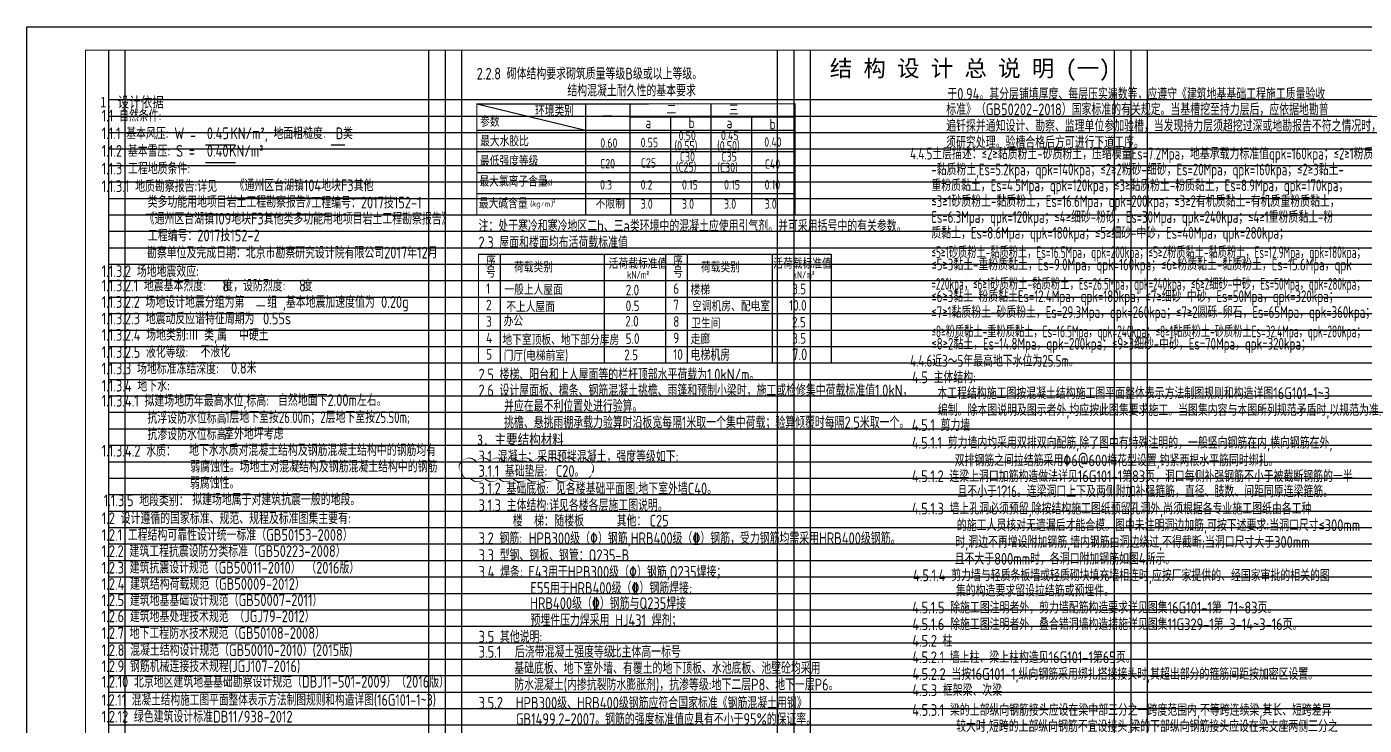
# Model space of a CAD drawing. Extents: x 1701350 to 1903780, y -359692 to -300292.
# Drawn here: x 1701350 to 1758197, y -330003 to -300292 of the extents above; entities that cross this region are included whole.
import ezdxf
from ezdxf.enums import TextEntityAlignment as Align

# ---------------------------------------------------------------- set-up
doc = ezdxf.new("R2010")
doc.units = 0
doc.header["$LTSCALE"] = 1000
doc.header["$MEASUREMENT"] = 0
doc.linetypes.add('K', pattern=[20, 10, 10])
for name, color, linetype in [('3', 3, 'CONTINUOUS'), ('BORDER', 7, 'CONTINUOUS'), ('字', 3, 'CONTINUOUS')]:
    doc.layers.add(name, color=color, linetype=linetype)
doc.layers.add('位置线', color=252, linetype='CONTINUOUS', plot=False)
doc.layers.add('外审审图修改位置', color=6, linetype='CONTINUOUS', plot=False)
doc.styles.add('-黑体', font='simhei.ttf', dxfattribs={"width": 0.8})
doc.styles.add('ROMANSJD', font='tssdeng.shx', dxfattribs={"width": 0.8, "height": 500, "bigfont": 'tssdchn.shx'})
doc.styles.add('TSSD', font='tssdeng.shx', dxfattribs={"width": 0.7, "bigfont": 'tssdchn.shx'})
doc.styles.add('TSSD_Dimension', font='Tssdeng.shx', dxfattribs={"width": 0.7, "bigfont": 'hztxt.shx'})

msp = doc.modelspace()

# ---------------------------------------------------------------- linework, layer by layer
at = {"layer": 'BORDER'}
msp.add_lwpolyline([(1701349.8, -359691.5), (1701349.8, -300291.5), (1806449.8, -300291.5), (1806449.8, -359691.5)], close=True, dxfattribs=at)
at = {"layer": 'BORDER', "const_width": 50}
msp.add_lwpolyline([(1703849.8, -358691.5), (1703849.8, -301291.5), (1805449.8, -301291.5), (1805449.8, -358691.5)], close=True, dxfattribs=at)
at = {"layer": '位置线', "ltscale": 0.7}
for p, q in [((1704824.8, -301291.5), (1704824.8, -358691.5)), ((1705524.8, -301291.5), (1705524.8, -358691.5)), ((1718444.8, -358691.5), (1718444.8, -301291.5)), ((1719144.8, -358691.5), (1719144.8, -301291.5)), ((1719844.8, -358691.5), (1719844.8, -301291.5)), ((1733264.8, -358691.5), (1733264.8, -301291.5)), ((1733964.8, -358691.5), (1733964.8, -301291.5)), ((1734656.7, -358691.5), (1734656.7, -301291.5)), ((1747584.8, -358691.5), (1747584.8, -301291.5)), ((1748284.8, -358691.5), (1748284.8, -301291.5)), ((1748984.8, -358691.5), (1748984.8, -301291.5)), ((1704824.8, -303391.5), (1776924.8, -303391.5)), ((1704824.8, -304091.5), (1776924.8, -304091.5)), ((1704824.8, -304791.5), (1776924.8, -304791.5)), ((1704824.8, -305491.5), (1776924.8, -305491.5)), ((1704824.8, -306191.5), (1776924.8, -306191.5)), ((1704824.8, -306891.5), (1776924.8, -306891.5)), ((1704824.8, -307591.5), (1776924.8, -307591.5)), ((1704824.8, -308291.5), (1776924.8, -308291.5)), ((1704824.8, -308991.5), (1776924.8, -308991.5)), ((1704824.8, -309691.5), (1776924.8, -309691.5)), ((1704824.8, -310391.5), (1776924.8, -310391.5)), ((1704824.8, -311091.5), (1776924.8, -311091.5)), ((1704824.8, -311791.5), (1776924.8, -311791.5)), ((1704824.8, -312491.5), (1776924.8, -312491.5)), ((1704824.8, -313191.5), (1776924.8, -313191.5)), ((1704824.8, -313891.5), (1776924.8, -313891.5)), ((1704824.8, -314591.5), (1776924.8, -314591.5)), ((1704824.8, -315291.5), (1776924.8, -315291.5)), ((1704824.8, -315991.5), (1776924.8, -315991.5)), ((1704824.8, -316691.5), (1776924.8, -316691.5)), ((1704824.8, -317391.5), (1776924.8, -317391.5)), ((1704824.8, -318091.5), (1776924.8, -318091.5)), ((1704824.8, -318791.5), (1776924.8, -318791.5)), ((1704824.8, -319491.5), (1776924.8, -319491.5)), ((1704824.8, -320191.5), (1776924.8, -320191.5)), ((1704824.8, -320891.5), (1776924.8, -320891.5)), ((1704824.8, -321591.5), (1776924.8, -321591.5)), ((1704824.8, -322291.5), (1776924.8, -322291.5)), ((1704824.8, -322991.5), (1776924.8, -322991.5)), ((1704824.8, -323691.5), (1776924.8, -323691.5)), ((1704824.8, -324391.5), (1776924.8, -324391.5)), ((1704824.8, -325091.5), (1776924.8, -325091.5)), ((1704824.8, -325791.5), (1776924.8, -325791.5)), ((1704824.8, -326491.5), (1776924.8, -326491.5)), ((1704824.8, -327191.5), (1776924.8, -327191.5)), ((1704824.8, -327891.5), (1776924.8, -327891.5)), ((1704824.8, -328591.5), (1776924.8, -328591.5)), ((1704824.8, -329291.5), (1776924.8, -329291.5)), ((1704824.8, -329991.5), (1776924.8, -329991.5))]:
    msp.add_line(p, q, dxfattribs=at)
at = {"layer": '外审审图修改位置', "linetype": 'Continuous'}
msp.add_lwpolyline([(1719844.8, -318791.5, 0, 60, -0.5205671), (1720444.8, -318791.5, 0, 60, -0.5205671), (1721044.8, -318791.5, 0, 60, -0.5205671), (1721644.8, -318791.5, 0, 60, -0.5205671), (1722244.8, -318791.5, 0, 60, -0.5205671), (1722844.8, -318791.5, 0, 60, -0.5205671), (1723444.8, -318791.5, 0, 60, -0.5205671), (1724044.8, -318791.5, 0, 60, -0.5205671), (1724644.8, -318791.5, 0, 60, -0.5205671), (1725244.8, -318791.5, 0, 60, -0.5205671), (1725378.3, -319258.1, 0, 60, -0.5205671), (1725011.8, -319491.5, 0, 60, -0.5205671), (1724411.8, -319491.5, 0, 60, -0.5205671), (1723811.8, -319491.5, 0, 60, -0.5205671), (1723211.8, -319491.5, 0, 60, -0.5205671), (1722611.8, -319491.5, 0, 60, -0.5205671), (1722011.8, -319491.5, 0, 60, -0.5205671), (1721411.8, -319491.5, 0, 60, -0.5205671), (1720811.8, -319491.5, 0, 60, -0.5205671), (1720211.8, -319491.5, 0, 60, -0.5205671), (1719844.8, -319258.5, 0, 60, -0.5205671)], format="xyseb", close=True, dxfattribs=at)
at = {"layer": '字'}
for p, q in [((1720474, -303566), (1727769.4, -303566)), ((1720474, -303566), (1725099.9, -304691.5)), ((1725099.9, -303566), (1725099.9, -308291.5)), ((1726986.2, -303566), (1726986.2, -308291.5)), ((1726986.2, -303566), (1726986.2, -308291.5)), ((1726986.2, -304128.8), (1734013.5, -304128.8)), ((1728708.6, -304128.8), (1728708.6, -308291.5)), ((1730431.1, -303566), (1730431.1, -308291.5)), ((1732153.6, -304128.8), (1732153.6, -308291.5)), ((1720474, -304691.5), (1734013.5, -304691.5)), ((1720474, -305591.5), (1734013.5, -305591.5)), ((1720474, -306491.5), (1734013.5, -306491.5)), ((1720474, -307391.5), (1734013.5, -307391.5)), ((1720553.6, -309966), (1728498, -309966)), ((1721477, -309966), (1721477, -314591.5)), ((1725893.9, -309966), (1725893.9, -314591.5)), ((1728498, -309966), (1735533.3, -309966)), ((1728498, -309966), (1728498, -314591.5)), ((1728498, -309966), (1728498, -314591.5)), ((1729421.4, -309966), (1729421.4, -314591.5)), ((1733031.1, -309966), (1733031.1, -314591.5)), ((1735533.3, -309966), (1735533.3, -314591.5)), ((1720553.6, -311091.5), (1728498, -311091.5)), ((1728498, -311091.5), (1735533.3, -311091.5)), ((1720553.6, -311791.5), (1728498, -311791.5)), ((1728498, -311791.5), (1735533.3, -311791.5)), ((1720553.6, -312491.5), (1728498, -312491.5)), ((1728498, -312491.5), (1735533.3, -312491.5)), ((1720553.6, -313191.5), (1735533.3, -313191.5)), ((1720553.6, -313891.5), (1728498, -313891.5)), ((1728498, -313891.5), (1735533.3, -313891.5))]:
    msp.add_line(p, q, dxfattribs=at)
at = {"layer": '字', "color": 1}
for p, q in [((1708940.9, -305315.3), (1710225.6, -305315.3)), ((1714290.8, -305315.3), (1714865.2, -305315.3)), ((1708940.9, -306065.3), (1710225.6, -306065.3)), ((1709855.1, -307565.3), (1716992.6, -307565.3)), ((1706410.4, -308265.3), (1714070.3, -308265.3)), ((1706326.9, -309691.5), (1717017.6, -309691.5)), ((1706326.9, -310391.5), (1717017.6, -310391.5)), ((1709469.3, -311791.5), (1710081.7, -311791.5)), ((1712727.3, -311791.5), (1713339.8, -311791.5)), ((1711033.6, -312491.5), (1711647.1, -312491.5)), ((1716330.2, -312491.5), (1717750.4, -312491.5)), ((1711314.2, -313191.5), (1712734.4, -313191.5)), ((1708641.7, -313891.5), (1709333.3, -313891.5)), ((1710291.3, -313891.5), (1711539.2, -313891.5)), ((1708658.7, -314591.5), (1709966.9, -314591.5)), ((1709954.6, -315291.5), (1711374.9, -315291.5)), ((1711954.3, -316691.5), (1714520.1, -316691.5)), ((1710450.1, -317391.5), (1713047, -317391.5)), ((1710450.1, -318091.5), (1713047, -318091.5)), ((1708171.5, -318791.5), (1718717.4, -318791.5)), ((1706923.4, -319491.5), (1718687.7, -319491.5)), ((1706923.4, -320191.5), (1718687.7, -320191.5)), ((1723785.9, -320191.5), (1724794.9, -320191.5)), ((1708478.4, -320891.5), (1715061, -320891.5)), ((1723838.3, -320891.5), (1724756.5, -320891.5)), ((1723784.5, -322291.5), (1725006.5, -322291.5)), ((1727631.5, -322291.5), (1728853.5, -322291.5)), ((1726247, -327891.5), (1728944.1, -327891.5))]:
    msp.add_line(p, q, dxfattribs=at)
at = {"layer": '字', "const_width": 40}
for points in [[(1734013.5, -303566), (1720474, -303566), (1720474, -308291.5), (1734013.5, -308291.5), (1734013.5, -303566)], [(1728498, -309966), (1720553.6, -309966), (1720553.6, -314591.5), (1728498, -314591.5)], [(1735533.3, -309966), (1728498, -309966)], [(1728498, -314591.5), (1735533.3, -314591.5), (1735533.3, -309966)]]:
    msp.add_lwpolyline(points, dxfattribs=at)

# ---------------------------------------------------------------- texts
at = {"layer": '3', "color": 6, "ltscale": 0.7, "style": 'TSSD', "width": 0.8}
for s, p in [('4.5.1.2 连梁上洞口加筋构造做法详见16G101-1第83页，洞口每侧补强钢筋不小于被截断钢筋的一半', (1738967.6, -319811.3)), ('4.5.1.5 除施工图注明者外，剪力墙配筋构造要求详见图集16G101-1第 71~83页。', (1738984.6, -325396.9))]:
    msp.add_text(s, height=500, dxfattribs=at).set_placement(p, align=Align.BOTTOM_LEFT)
at = {"layer": '字', "color": 3, "linetype": 'K', "style": '-黑体'}
msp.add_text('结 构 设 计 总 说 明 (一)', height=700, dxfattribs=at).set_placement((1741442.8, -302059.6), align=Align.MIDDLE_CENTER)
at = {"layer": '字'}
for s, height, style, width, p in [('2.2.8 砌体结构要求砌筑质量等级B级或以上等级。', 500, 'TSSD', 0.8, (1720474, -302689.5)), ('结构混凝土耐久性的基本要求', 500, 'TSSD', 0.8, (1724327.3, -303408.1)), ('1.1 自然条件:                          ', 500, 'TSSD', 0.8, (1704535.8, -304474.1)), ('1.1.1 基本风压: W =      KN/m\x8c2\x8d, 地面粗糙度:   类   ', 500, 'TSSD', 0.8, (1704535.8, -305224.1)), ('1.1.2 基本雪压: S =      KN/m\x8c2\x8d    ', 500, 'TSSD', 0.8, (1704535.8, -305974.1)), ('4.4.5土层描述：%%1462%%147黏质粉土-砂质粉土，压缩模量Es=7.2Mpa，地基承载力标准值qpk=160kpa；%%1462%%1471粉质黏土', 500, 'TSSD_Dimension', 0.7, (1738897, -306089.9)), ('1.1.3 工程地质条件:', 500, 'TSSD', 0.8, (1704535.8, -306724.1)), ('-黏质粉土,Es=5.2kpa，qpk=140kpa；%%1462%%1472粉砂-细砂，Es=20Mpa，qpk=160kpa；%%1462%%1473黏土-', 500, 'TSSD_Dimension', 0.7, (1739799, -306763.8)), ('1.1.3.1 地质勘察报告:详见', 500, 'TSSD', 0.8, (1704535.8, -307474.1)), ('重粉质黏土，Es=4.5Mpa，qpk=120kpa；%%1463%%147黏质粉土-粉质黏土，Es=8.9Mpa，qpk=170kpa；', 500, 'TSSD_Dimension', 0.7, (1739799, -307437.6)), ('%%1463%%1471砂质粉土-黏质粉土，Es=16.6Mpa，qpk=200kpa；%%1463%%1472有机质黏土-有机质重粉质黏土，', 500, 'TSSD_Dimension', 0.7, (1739799, -308111.5)), ('Es=6.3Mpa，qpk=120kpa；%%1464%%147细砂-粉砂，Es=30Mpa，qpk=240kpa；%%1464%%1471重粉质黏土-粉', 500, 'TSSD_Dimension', 0.7, (1739799, -308785.3)), ('质黏土，Es=8.6Mpa，qpk=180kpa；%%1465%%147细砂-中砂，Es=40Mpa，qpk=280kpa%%144；', 500, 'TSSD_Dimension', 0.7, (1739799, -309459.2)), ('1.1.3.2 场地地震效应:', 500, 'TSSD', 0.8, (1704535.8, -311089.1)), ('%%1465%%1473黏土-重粉质黏土，Es=9.0Mpa，qpk=160kpa；%%1466%%147粉质黏土-黏质粉土，Es=15.6Mpa，qpk', 500, 'TSSD_Dimension', 0.7, (1739799, -310806.9)), ('1.1.3.2.1 地震基本烈度:   度，设防烈度:   度', 500, 'TSSD', 0.8, (1704535.8, -311700.3)), ('%%1466%%1473黏土-粉质黏土Es=12.4Mpa，qpk=180kpa；%%1467%%147细砂-中砂，Es=50Mpa，qpk=320kpa；', 500, 'TSSD_Dimension', 0.7, (1739799, -312154.6)), ('1.1.3.2.2 场地设计地震分组为第    组 ,基本地震加速度值为', 500, 'TSSD', 0.8, (1704535.8, -312400.3)), ('1.1.3.2.3 地震动反应谱特征周期为', 500, 'TSSD', 0.8, (1704535.8, -313100.3)), ('%%1467%%1471黏质粉土-砂质粉土，Es=29.3Mpa，qpk=260kpa；%%1467%%1472圆砾-卵石，Es=65Mpa，qpk=360kpa；', 500, 'TSSD_Dimension', 0.7, (1739799, -312828.4)), ('1.1.3.2.4 场地类别:Ⅲ 类,属        ', 500, 'TSSD', 0.8, (1704535.8, -313800.3)), ('%%1468%%1472黏土，Es=14.8Mpa，qpk=200kpa；%%1469%%1473细砂-中砂，Es=70Mpa，qpk=320kpa；', 500, 'TSSD_Dimension', 0.7, (1739799, -314176.1)), ('1.1.3.2.5 液化等级:    ', 500, 'TSSD', 0.8, (1704535.8, -314527)), ('4.4.6近3～5年最高地下水位为25.5m。', 500, 'TSSD_Dimension', 0.7, (1738897, -314903.2)), ('1.1.3.3 场地标准冻结深度:', 500, 'TSSD', 0.8, (1704535.8, -315227)), ('4.5 主体结构:', 500, 'TSSD', 0.8, (1738974.7, -315604.3)), ('1.1.3.4 地下水:', 500, 'TSSD', 0.8, (1704535.8, -315959.8)), ('1.1.3.4.1 拟建场地历年最高水位,标高:', 500, 'TSSD', 0.8, (1704535.8, -316600.3)), ('本工程结构施工图按混凝土结构施工图平面整体表示方法制图规则和构造详图16G101-1~3', 500, 'TSSD', 0.8, (1740051.1, -316278.8)), ('        抗浮设防水位标高:', 500, 'TSSD', 0.8, (1704535.8, -317327)), ('编制。除本图说明及图示者外,均应按此图集要求施工。当图集内容与本图所列规范矛盾时,以规范为准.', 500, 'TSSD', 0.8, (1740075.5, -316995.9)), ('4.5.1 剪力墙', 500, 'TSSD', 0.8, (1738967.6, -317635.8)), ('4.5.1.1 剪力墙内均采用双排双向配筋,除了图中有特殊注明的，一般竖向钢筋在内,横向钢筋在外,', 500, 'TSSD', 0.8, (1738967.6, -318385.8)), ('1.1.3.4.2 水质：', 500, 'TSSD', 0.8, (1704535.8, -318727)), ('4.5.1.3 墙上孔洞必须预留,除按结构施工图纸预留孔洞外,尚须根据各专业施工图纸由各工种', 500, 'TSSD', 0.8, (1738967.6, -321187.4)), ('1.2 设计遵循的国家标准、规范、规程及标准图集主要有:', 500, 'TSSD', 0.8, (1704535.8, -321598.2)), ('1.2.1 工程结构可靠性设计统一标准（GB50153-2008）', 500, 'TSSD', 0.8, (1704535.8, -322308.4)), ('的施工人员核对无遗漏后才能合模。图中未注明洞边加筋,可按下述要求:当洞口尺寸≤300mm', 500, 'TSSD', 0.8, (1740884.3, -321894.2)), ('1.2.2 建筑工程抗震设防分类标准（GB50223-2008）', 500, 'TSSD', 0.8, (1704535.8, -322996.1)), ('时,洞边不再增设附加钢筋,墙内钢筋由洞边绕过,不得截断;当洞口尺寸大于300mm    ', 500, 'TSSD', 0.8, (1740816.7, -322606.6)), ('且不大于800mm时，各洞口附加钢筋如图4所示。 ', 500, 'TSSD', 0.8, (1740787.5, -323322.8)), ('1.2.3 建筑抗震设计规范（GB50011-2010） （2016版）', 500, 'TSSD', 0.8, (1704535.8, -323700.7)), ('4.5.1.4 剪力墙与轻质条板墙或轻质砌块填充墙相连时,应按厂家提供的、经国家审批的相关的图', 500, 'TSSD', 0.8, (1739018.4, -324027.4)), ('1.2.4 建筑结构荷载规范（GB50009-2012）', 500, 'TSSD', 0.8, (1704535.8, -324393.9)), ('集的构造要求留设拉结筋或预埋件。', 500, 'TSSD', 0.8, (1740841.5, -324676.7)), ('1.2.5 建筑地基基础设计规范（GB50007-2011）', 500, 'TSSD', 0.8, (1704535.8, -325081.5)), ('1.2.6 建筑地基处理技术规范 （JGJ79-2012）', 500, 'TSSD', 0.8, (1704535.8, -325769.1)), ('4.5.1.6 除施工图注明者外，叠合错洞墙构造措施详见图集11G329-1第 3-14~3-16页。', 500, 'TSSD', 0.8, (1738984.6, -326105.2)), ('1.2.7 地下工程防水技术规范（GB50108-2008）', 500, 'TSSD', 0.8, (1704535.8, -326479.3)), ('1.2.8 混凝土结构设计规范（GB50010-2010）(2015版)', 500, 'TSSD', 0.8, (1704535.8, -327206.6)), ('1.2.9 钢筋机械连接技术规程(JGJ107-2016)', 500, 'TSSD', 0.8, (1704535.8, -327894.2)), ('1.2.10 北京地区建筑地基基础勘察设计规范（DBJ11-501-2009）（2016版）', 500, 'TSSD', 0.8, (1704535.8, -328551.5)), ('4.5.3 框架梁、次梁', 500, 'TSSD', 0.8, (1738984.6, -328912.3)), ('1.2.11 混凝土结构施工图平面整体表示方法制图规则和构造详图(16G101-1~3)', 490, 'TSSD', 0.8, (1704535.8, -329316.8)), ('1.2.12 绿色建筑设计标准DB11/938-2012', 500, 'TSSD', 0.8, (1704535, -330036.3))]:
    msp.add_text(s, height=height, dxfattribs=dict(at, style=style, width=width)).set_placement(p, align=Align.BOTTOM_LEFT)
at = {"layer": '字', "color": 61, "style": 'TSSD', "width": 0.8}
for s, p in [('于0.94。其分层铺填厚度、每层压实遍数等，应遵守《建筑地基基础工程施工质量验收', (1740479.2, -303400.2)), ('标准》（GB50202-2018）国家标准的有关规定。当基槽挖至持力层后，应依据地勘普', (1740430.8, -304054.2)), ('电梯机房', (1729564, -314501.7)), ('7.0', (1733882, -314474.2))]:
    msp.add_text(s, height=500, dxfattribs=at).set_placement(p)
at = {"layer": '字', "width": 0.8}
for s, height, style, p in [('1. 设计依据                ', 450, '-黑体', (1704478.9, -303724.1)), ('参数', 450, 'TSSD', (1720619.8, -304550.1)), ('环境类别', 450, 'TSSD', (1722953.3, -304096.4)), ('一', 450, 'TSSD', (1725829, -304338.9)), ('二', 450, 'TSSD', (1728543.5, -304035.3)), ('三', 450, 'TSSD', (1731192.1, -304057.8)), ('a', 450, 'TSSD', (1727648.7, -304607)), ('b', 450, 'TSSD', (1729476.7, -304607)), ('a', 450, 'TSSD', (1731093.6, -304607)), ('b', 450, 'TSSD', (1732921.6, -304657.8)), ('最大水胶比', 450, 'TSSD', (1720619.8, -305381.6)), ('0.60', 400, 'TSSD', (1725727.6, -305435.5)), ('0.55', 400, 'TSSD', (1727440.6, -305416)), ('(0.55)', 400, 'TSSD', (1728880, -305555.5)), ('0.50', 400, 'TSSD', (1729056.8, -305122.8)), ('(0.50)', 400, 'TSSD', (1730692, -305555.5)), ('0.45', 400, 'TSSD', (1730854.8, -305113.8)), ('0.40', 400, 'TSSD', (1732696.8, -305395.5)), ('最低强度等级', 450, 'TSSD', (1720612.2, -306227.9)), ('C30', 400, 'TSSD', (1729108.9, -306024.6)), ('C35', 400, 'TSSD', (1730876.6, -306021.2)), ('C20', 400, 'TSSD', (1725718.2, -306316)), ('C25', 400, 'TSSD', (1727447.8, -306283.7)), ('(C25)', 400, 'TSSD', (1728933.3, -306459.6)), ('(C30)', 400, 'TSSD', (1730701.1, -306480.5)), ('C40', 400, 'TSSD', (1732717.5, -306332.2)), ('最大氯离子含量', 450, 'TSSD', (1720590.2, -307090.3)), ('0.3', 400, 'TSSD', (1725718.2, -307216)), ('0.2', 400, 'TSSD', (1727440.6, -307216)), ('0.15', 400, 'TSSD', (1729197.5, -307216)), ('0.15', 400, 'TSSD', (1730988.7, -307216)), ('0.10', 400, 'TSSD', (1732711.1, -307216)), ('最大碱含量', 450, 'TSSD', (1720568.3, -308028.5)), ('不限制', 400, 'TSSD', (1725524.9, -308029.2)), ('3.0', 400, 'TSSD', (1727440.6, -308033.2)), ('3.0', 400, 'TSSD', (1729197.5, -308033.2)), ('3.0', 400, 'TSSD', (1730988.7, -308033.2)), ('3.0', 400, 'TSSD', (1732711.1, -308033.2)), ('注：处于寒冷和寒冷地区二b、三a类环境中的混凝土应使用引气剂。并可采用括号中的有关参数。', 500, 'TSSD', (1720553.6, -309012.1)), ('2.3 屋面和楼面均布活荷载标准值', 500, 'TSSD', (1720553.6, -309712.1)), ('序', 450, 'TSSD', (1720869.2, -310470.4)), ('荷载类别', 450, 'TSSD', (1722061.5, -310742.8)), ('活荷载标准值', 450, 'TSSD', (1726085, -310589.4)), ('序', 450, 'TSSD', (1728822.6, -310470.4)), ('荷载类别', 450, 'TSSD', (1730005.9, -310742.8)), ('活荷载标准值', 450, 'TSSD', (1733078.6, -310589.4)), ('号', 450, 'TSSD', (1720869.2, -310960.6)), ('kN/m\x8c2\x8d', 324, 'TSSD', (1726868.8, -311006)), ('号', 450, 'TSSD', (1728822.6, -310960.6)), ('kN/m\x8c2\x8d', 324, 'TSSD', (1733903.7, -311006)), ('1', 450, 'TSSD', (1720874, -311655.2)), ('一般上人屋面', 450, 'TSSD', (1721649.6, -311697)), ('2.0', 450, 'TSSD', (1726806.4, -311717.1)), ('6', 450, 'TSSD', (1728827.4, -311655.2)), ('楼梯', 450, 'TSSD', (1729564, -311701.7)), ('3.5', 450, 'TSSD', (1733882, -311674.2)), ('2', 450, 'TSSD', (1720874, -312355.2)), ('不上人屋面', 450, 'TSSD', (1721727.8, -312430.6)), ('0.5', 450, 'TSSD', (1726806.4, -312388.1)), ('7', 450, 'TSSD', (1728827.4, -312355.2)), ('空调机房、配电室', 450, 'TSSD', (1729629.3, -312397.7)), ('3', 450, 'TSSD', (1720874, -313055.2)), ('办公', 450, 'TSSD', (1721619.6, -313031.4)), ('2.0', 450, 'TSSD', (1726787.2, -313041.6)), ('8', 450, 'TSSD', (1728827.4, -313055.2)), ('卫生间', 450, 'TSSD', (1729594, -313129)), ('2.5', 450, 'TSSD', (1733876.7, -313082.4)), ('4', 450, 'TSSD', (1720874, -313755.2)), ('地下室顶板、地下部分库房', 450, 'TSSD', (1721565.9, -313829)), ('9', 450, 'TSSD', (1728827.4, -313755.2)), ('走廊', 450, 'TSSD', (1729564, -313801.7)), ('3.5', 450, 'TSSD', (1733882, -313774.2)), ('5', 450, 'TSSD', (1720874, -314455.2)), ('门厅(电梯前室)', 450, 'TSSD', (1721619.6, -314501.7)), ('2.5', 450, 'TSSD', (1726744.8, -314474.2)), ('10', 450, 'TSSD', (1728827.4, -314455.2)), ('3. 主要结构材料', 450, '-黑体', (1720496.8, -318079.8)), ('3.1.1 基础垫层:', 500, 'TSSD', (1720553.6, -319438)), ('3.1.2 基础底板:', 500, 'TSSD', (1720553.6, -320181.6)), ('3.1.3 主体结构:详见各楼各层施工图说明。', 500, 'TSSD', (1720553.6, -320892.1)), ('楼  梯： ', 500, 'TSSD', (1722008.4, -321552.7)), ('其他： ', 500, 'TSSD', (1726423.5, -321552.7)), ('3.2 钢筋:', 500, 'TSSD', (1720558.4, -322298.5)), ('3.3 型钢、钢板、钢管：Q235-B', 500, 'TSSD', (1720558.4, -323020.3)), ('HRB400级（\x84）钢筋与Q235焊接', 500, 'TSSD', (1722748.6, -325061.1)), ('3.5 其他说明:', 500, 'TSSD', (1720558.4, -326486.6)), ('3.5.1 ', 500, 'TSSD', (1720558.4, -327127.8)), ('后浇带混凝土强度等级        ', 500, 'TSSD', (1722099.8, -327127.8)), ('3.5.2 ', 500, 'TSSD', (1720558.4, -329300)), ('4.5.3.1 梁的上部纵向钢筋接头应设在梁中部三分之一跨度范围内,不等跨连续梁,其长、短跨差异', 500, 'TSSD', (1738984.6, -329605.5)), ('较大时,短跨的上部纵向钢筋不宜设接头,梁的下部纵向钢筋接头应设在梁支座两侧三分之', 500, 'TSSD', (1740853.3, -330291.8))]:
    msp.add_text(s, height=height, dxfattribs=dict(at, style=style)).set_placement(p)
at = {"layer": '字', "color": 0, "style": 'TSSD'}
for s, width, p in [('0.45', 0.8, (1709004.4, -305224.1)), ('B', 0.8, (1714479.4, -305224.1)), ('0.40', 0.8, (1709004.4, -305974.1)), ('《通州区台湖镇104地块F3其他', 0.8, (1710184, -307439.9)), ('类多功能用地项目岩土工程勘察报告》', 0.8, (1706488.1, -308139.9)), ('《通州区台湖镇109地块F3其他类多功能用地项目岩土工程勘察报告》', 0.8, (1706367.6, -308855.2)), ('勘察单位及完成日期：北京市勘察研究设计院有限公司2017年12月', 0.8, (1706460.8, -310300.3)), ('8', 0.8, (1709666.1, -311700.3)), ('8', 0.8, (1712924.2, -311700.3)), ('0.20g', 0.8, (1716408.8, -312400.3)), ('中硬土', 0.8, (1710370, -313800.3)), ('不液化', 0.8, (1708737.3, -314500.3)), ('0.8米', 0.8, (1710033.3, -315200.3)), ('自然地面下2.00m左右。', 0.8, (1712030.6, -316573.6)), ('1层地下室按26.00m；2层地下室按25.50m;', 0.7, (1709798.7, -317300.3)), ('拟建场地属于对建筑抗震一般的地段。', 0.8, (1708382.3, -320800.3))]:
    msp.add_text(s, height=500, dxfattribs=dict(at, width=width)).set_placement(p, align=Align.BOTTOM_LEFT)
at = {"layer": '字', "color": 6, "style": 'TSSD', "width": 0.8}
for s, p in [('遍钎探并通知设计、勘察、监理单位参加验槽，当发现持力层须超挖过深或地勘报告不符之情况时，', (1740430.8, -304754.2)), ('须研究处理。验槽合格后方可进行下道工序。', (1740430.8, -305454.2)), ('2.5 楼梯、阳台和上人屋面等的栏杆顶部水平荷载为1.0kN/m。\x8c', (1720553.6, -315336.4)), ('3.1 混凝土：采用预拌混凝土，强度等级如下:', (1720553.6, -318822.2)), ('预埋件压力焊采用 HJ431 焊剂；', (1722759.5, -325780.8))]:
    msp.add_text(s, height=500, dxfattribs=at).set_placement(p)
at = {"layer": '字', "style": 'ROMANSJD', "oblique": 3, "width": 0.85}
for s, height, p in [('(%)', 242.55, (1723244.8, -307045.6)), ('(kg   )', 242.55, (1722739.9, -307947.2)), ('/', 162, (1723206, -307922.9)), ('m', 242.6, (1723364.9, -307947.2)), ('3', 162, (1723696.1, -307796.4))]:
    msp.add_text(s, height=height, dxfattribs=at).set_placement(p)
at = {"layer": '字', "color": 1, "style": 'TSSD', "width": 0.8}
for s, p in [('  工程编号：2017技152-1', (1712964.9, -308171.7)), ('  工程编号：2017技152-2', (1706014.7, -309571.7)), ('地下水水质对混凝土结构及钢筋混凝土结构中的钢筋均有', (1708250.1, -318700.3)), ('弱腐蚀性。场地土对混凝结构及钢筋混凝土结构中的钢筋', (1708302.9, -319400.3)), ('弱腐蚀性。 ', (1708289.9, -320100.3))]:
    msp.add_text(s, height=500, dxfattribs=at).set_placement(p, align=Align.BOTTOM_LEFT)
at = {"layer": '字', "style": 'TSSD_Dimension'}
for s, width, p, p2 in [('%%1465%%1471砂质粉土-黏质粉土，Es=16.5Mpa，qpk=200kpa；%%1465%%1472粉质黏土-黏质粉土，Es=12.9Mpa，qpk=180kpa；', 0.631797, (1739799, -310133), (1758257.9, -310133)), ('=220kpa；%%1466%%1471砂质粉土-黏质粉土，Es=26.5Mpa，qpk=240kpa；%%1466%%1472细砂-中砂，Es=50Mpa，qpk=280kpa；', 0.618365, (1739799, -311480.7), (1758257.9, -311480.7)), ('%%1468%%147粉质黏土-重粉质黏土，Es=16.5Mpa，qpk=240kpa；%%1468%%1471黏质粉土-砂质粉土Es=32.4Mpa，qpk=280kpa；', 0.640225, (1739799, -313502.3), (1758257.9, -313502.3))]:
    msp.add_text(s, height=500, dxfattribs=dict(at, width=width)).set_placement(p, p2, align=Align.FIT)
at = {"layer": '字', "color": 6}
for s, style, width, p in [('二', 'TSSD', 0.8, (1711085.3, -312400.3)), ('0.55s', 'TSSD', 0.8, (1711392.8, -313100.3)), ('        抗渗设防水位标高:', 'TSSD', 0.8, (1704535.8, -318027)), ('室外地坪考虑', 'TSSD', 0.8, (1709743, -318000.3)), ('且不小于1\ue53216。连梁洞口上下及两侧附加补强箍筋，直径、肢数、间距同原连梁箍筋。', 'TSSD_Dimension', 0.7, (1740905.4, -320451.9)), ('1.1.3.5 地段类别：', 'TSSD', 0.8, (1704620.5, -320837.6)), ('4.5.2 柱', 'TSSD', 0.8, (1738984.6, -326808.9)), ('4.5.2.1 墙上柱、梁上柱构造见16G101-1第65页。', 'TSSD', 0.8, (1738984.6, -327510.4)), ('4.5.2.2 当按16G101-1,纵向钢筋采用绑扎搭接接头时,其超出部分的箍筋间距按加密区设置。', 'TSSD', 0.8, (1738984.6, -328222.3))]:
    msp.add_text(s, height=500, dxfattribs=dict(at, style=style, width=width)).set_placement(p, align=Align.BOTTOM_LEFT)
at = {"layer": '字', "color": 1, "style": 'TSSD', "width": 0.8}
for s, height, p in [('10.0', 450, (1733751.5, -312367.6)), ('5.0', 450, (1726806.4, -313782.4)), ('基础底板、地下室外墙、有覆土的地下顶板、水池底板、池壁砼均采用', 500, (1722070.1, -327820.7)), ('防水混凝土(内掺抗裂防水膨胀剂)，抗渗等级:地下二层P8、地下一层P6。', 500, (1722070.1, -328520.7))]:
    msp.add_text(s, height=height, dxfattribs=at).set_placement(p)
at = {"layer": '字', "color": 3, "style": 'TSSD', "width": 0.8}
for s, p in [('2.6 设计屋面板、檩条、钢筋混凝土挑檐、雨篷和预制小梁时，施工或检修集中荷载标准值1.0kN，', (1720553.6, -316009.7)), ('并应在最不利位置处进行验算。', (1721637.5, -316670.5)), ('挑檐、悬挑雨棚承载力验算时沿板宽每隔1米取一个集中荷载；验算倾覆时每隔2.5米取一个。', (1721637.5, -317370.5))]:
    msp.add_text(s, height=500, dxfattribs=at).set_placement(p)
at = {"layer": '字', "color": 2, "style": 'TSSD', "width": 0.8}
msp.add_text('双排钢筋之间拉结筋采用\x826@600梅花型设置,钩紧两根水平筋同时绑扎。', height=500, dxfattribs=at).set_placement((1740785.5, -319135.8), align=Align.BOTTOM_LEFT)
at = {"layer": '字', "color": 0, "style": 'TSSD', "width": 0.8}
for s, p in [('C20。', (1723836.6, -319438)), ('见各楼基础平面图;地下室外墙C40。', (1723845, -320185.7)), ('随楼板', (1723775.3, -321552.7)), ('C25', (1727823.8, -321552.7)), ('比主体高一标号', (1726211.1, -327127.8))]:
    msp.add_text(s, height=500, dxfattribs=at).set_placement(p)
at = {"layer": '字', "color": 2, "style": 'TSSD', "width": 0.8}
for s, p in [('HPB300级（%%130）钢筋,HRB400级（%%132）钢筋，受力钢筋均需采用HRB400级钢筋。', (1722686.6, -322298.5)), ('3.4 焊条: E43用于HPB300级（\x82）钢筋,Q235焊接；', (1720558.4, -323729.9)), ('E55用于HRB400级（\x84）钢筋焊接;', (1722759.4, -324413.9)), ('HPB300级、HRB400级钢筋应符合国家标准《钢筋混凝土用钢》', (1722136.1, -329300)), ('GB1499.2-2007。钢筋的强度标准值应具有不小于95%%%的保证率。', (1722140.2, -329991.4))]:
    msp.add_text(s, height=500, dxfattribs=at).set_placement(p)

doc.saveas('drawing.dxf')
